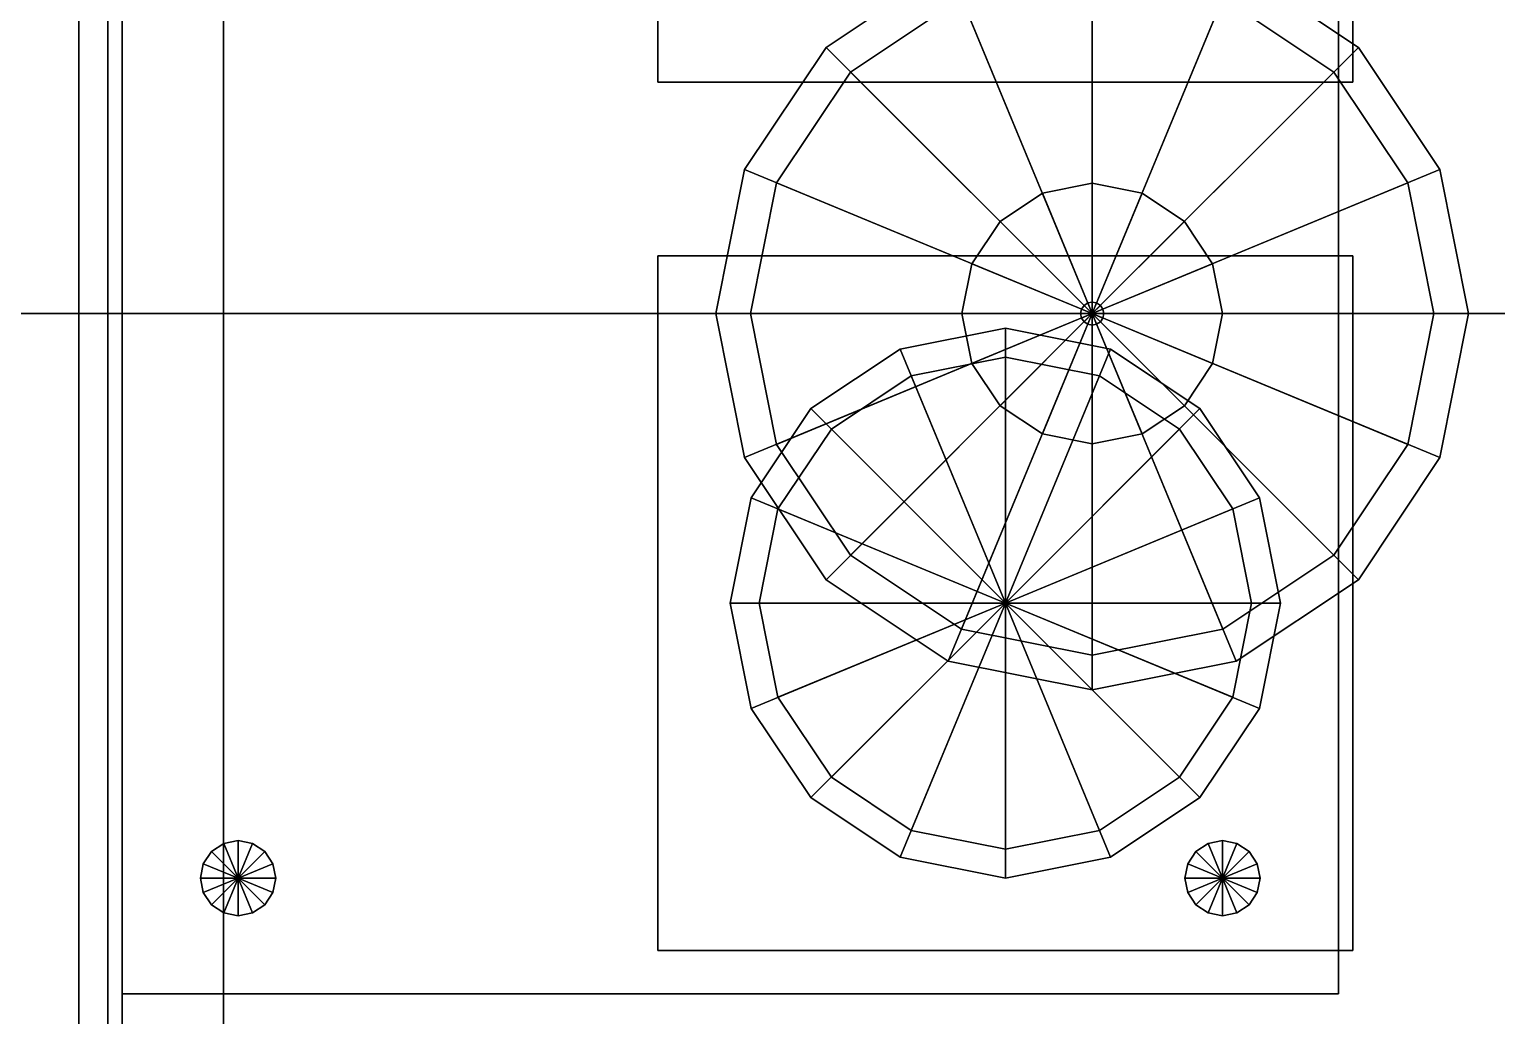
# Model space of a CAD drawing. Header units: millimetres. Extents: x -8000 to 18500, y -500 to 32500.
# Drawn here: x 1933 to 2440, y 4958 to 5298 of the extents above; entities that cross this region are included whole.
import ezdxf

# ---------------------------------------------------------------- set-up
doc = ezdxf.new("R2010")
doc.units = ezdxf.units.MM
for name, color, linetype in [('3D-BARISTA-BAR', 7, 'Continuous'), ('3D-COLUMNS', 7, 'Continuous'), ('3D-FINISH', 7, 'Continuous'), ('3D-FURNITURE', 7, 'Continuous'), ('3D-LIGHTS', 7, 'Continuous'), ('3D-ROOF', 7, 'Continuous'), ('3D-SLABS', 7, 'Continuous')]:
    doc.layers.add(name, color=color, linetype=linetype)

msp = doc.modelspace()

# ---------------------------------------------------------------- linework, layer by layer
at = {"layer": '3D-BARISTA-BAR', "color": 7}
for points in [[(1960, 3460, 1460), (1960, 7040, 1460), (2640, 7040, 1460), (2640, 3460, 1460)], [(1960, 3460, 1460), (1960, 3460, 1510), (1960, 7040, 1510), (1960, 7040, 1460)], [(1960, 3460, 1510), (2640, 3460, 1510), (2640, 7040, 1510), (1960, 7040, 1510)], [(2000, 3500, 600), (2000, 7000, 600), (2600, 7000, 600), (2600, 3500, 600)], [(2000, 3500, 600), (2000, 3500, 1460), (2000, 7000, 1460), (2000, 7000, 600)], [(2000, 3500, 1460), (2600, 3500, 1460), (2600, 7000, 1460), (2000, 7000, 1460)], [(2150, 5280, 1510), (2150, 5520, 1510), (2390, 5520, 1510), (2390, 5280, 1510)], [(2150, 5280, 1510), (2150, 5280, 1870), (2150, 5520, 1870), (2150, 5520, 1510)], [(2150, 5280, 1870), (2390, 5280, 1870), (2390, 5520, 1870), (2150, 5520, 1870)], [(2390, 5280, 1510), (2390, 5520, 1510), (2390, 5520, 1870), (2390, 5280, 1870)], [(2150, 5280, 1510), (2390, 5280, 1510), (2390, 5280, 1870), (2150, 5280, 1870)], [(2150, 4980, 1510), (2150, 5220, 1510), (2390, 5220, 1510), (2390, 4980, 1510)], [(2150, 5220, 1510), (2150, 5220, 1870), (2390, 5220, 1870), (2390, 5220, 1510)], [(2150, 4980, 1510), (2150, 4980, 1870), (2150, 5220, 1870), (2150, 5220, 1510)], [(2150, 4980, 1870), (2390, 4980, 1870), (2390, 5220, 1870), (2150, 5220, 1870)], [(2390, 4980, 1510), (2390, 5220, 1510), (2390, 5220, 1870), (2390, 4980, 1870)], [(2270, 5195, 1870), (2233.65, 5187.77, 1870), (2233.65, 5187.77, 2050), (2270, 5195, 2050)], [(2270, 5100, 2050), (2270, 5195, 2050), (2233.65, 5187.77, 2050), (2270, 5100, 2050)], [(2270, 5100, 1870), (2233.65, 5187.77, 1870), (2270, 5195, 1870), (2270, 5100, 1870)], [(2306.35, 5187.77, 1870), (2270, 5195, 1870), (2270, 5195, 2050), (2306.35, 5187.77, 2050)], [(2270, 5100, 2050), (2306.35, 5187.77, 2050), (2270, 5195, 2050), (2270, 5100, 2050)], [(2270, 5100, 1870), (2270, 5195, 1870), (2306.35, 5187.77, 1870), (2270, 5100, 1870)], [(2233.65, 5187.77, 1870), (2202.82, 5167.18, 1870), (2202.82, 5167.18, 2050), (2233.65, 5187.77, 2050)], [(2270, 5100, 2050), (2233.65, 5187.77, 2050), (2202.82, 5167.18, 2050), (2270, 5100, 2050)], [(2270, 5100, 1870), (2202.82, 5167.18, 1870), (2233.65, 5187.77, 1870), (2270, 5100, 1870)], [(2270, 5185, 1880), (2237.47, 5178.53, 1880), (2237.47, 5178.53, 2000), (2270, 5185, 2000)], [(2270, 5100, 2000), (2270, 5185, 2000), (2237.47, 5178.53, 2000), (2270, 5100, 2000)], [(2270, 5100, 1880), (2237.47, 5178.53, 1880), (2270, 5185, 1880), (2270, 5100, 1880)], [(2270, 5100, 2050), (2337.18, 5167.18, 2050), (2306.35, 5187.77, 2050), (2270, 5100, 2050)], [(2270, 5100, 1870), (2306.35, 5187.77, 1870), (2337.18, 5167.18, 1870), (2270, 5100, 1870)], [(2302.53, 5178.53, 1880), (2270, 5185, 1880), (2270, 5185, 2000), (2302.53, 5178.53, 2000)], [(2270, 5100, 2000), (2302.53, 5178.53, 2000), (2270, 5185, 2000), (2270, 5100, 2000)], [(2270, 5100, 1880), (2270, 5185, 1880), (2302.53, 5178.53, 1880), (2270, 5100, 1880)], [(2337.18, 5167.18, 1870), (2306.35, 5187.77, 1870), (2306.35, 5187.77, 2050), (2337.18, 5167.18, 2050)], [(2237.47, 5178.53, 1880), (2209.9, 5160.1, 1880), (2209.9, 5160.1, 2000), (2237.47, 5178.53, 2000)], [(2270, 5100, 2000), (2237.47, 5178.53, 2000), (2209.9, 5160.1, 2000), (2270, 5100, 2000)], [(2270, 5100, 1880), (2209.9, 5160.1, 1880), (2237.47, 5178.53, 1880), (2270, 5100, 1880)], [(2270, 5100, 2000), (2330.1, 5160.1, 2000), (2302.53, 5178.53, 2000), (2270, 5100, 2000)], [(2270, 5100, 1880), (2302.53, 5178.53, 1880), (2330.1, 5160.1, 1880), (2270, 5100, 1880)], [(2330.1, 5160.1, 1880), (2302.53, 5178.53, 1880), (2302.53, 5178.53, 2000), (2330.1, 5160.1, 2000)], [(2202.82, 5167.18, 1870), (2182.23, 5136.35, 1870), (2182.23, 5136.35, 2050), (2202.82, 5167.18, 2050)], [(2270, 5100, 2050), (2202.82, 5167.18, 2050), (2182.23, 5136.35, 2050), (2270, 5100, 2050)], [(2270, 5100, 1870), (2182.23, 5136.35, 1870), (2202.82, 5167.18, 1870), (2270, 5100, 1870)], [(2270, 5100, 2050), (2357.77, 5136.35, 2050), (2337.18, 5167.18, 2050), (2270, 5100, 2050)], [(2270, 5100, 1870), (2337.18, 5167.18, 1870), (2357.77, 5136.35, 1870), (2270, 5100, 1870)], [(2357.77, 5136.35, 1870), (2337.18, 5167.18, 1870), (2337.18, 5167.18, 2050), (2357.77, 5136.35, 2050)], [(2209.9, 5160.1, 1880), (2191.47, 5132.53, 1880), (2191.47, 5132.53, 2000), (2209.9, 5160.1, 2000)], [(2270, 5100, 2000), (2209.9, 5160.1, 2000), (2191.47, 5132.53, 2000), (2270, 5100, 2000)], [(2270, 5100, 1880), (2191.47, 5132.53, 1880), (2209.9, 5160.1, 1880), (2270, 5100, 1880)], [(2270, 5100, 2000), (2348.53, 5132.53, 2000), (2330.1, 5160.1, 2000), (2270, 5100, 2000)], [(2270, 5100, 1880), (2330.1, 5160.1, 1880), (2348.53, 5132.53, 1880), (2270, 5100, 1880)], [(2348.53, 5132.53, 1880), (2330.1, 5160.1, 1880), (2330.1, 5160.1, 2000), (2348.53, 5132.53, 2000)], [(2182.23, 5136.35, 1870), (2175, 5100, 1870), (2175, 5100, 2050), (2182.23, 5136.35, 2050)], [(2270, 5100, 2050), (2182.23, 5136.35, 2050), (2175, 5100, 2050), (2270, 5100, 2050)], [(2270, 5100, 1870), (2175, 5100, 1870), (2182.23, 5136.35, 1870), (2270, 5100, 1870)], [(2270, 5100, 2050), (2365, 5100, 2050), (2357.77, 5136.35, 2050), (2270, 5100, 2050)], [(2270, 5100, 1870), (2357.77, 5136.35, 1870), (2365, 5100, 1870), (2270, 5100, 1870)], [(2365, 5100, 1870), (2357.77, 5136.35, 1870), (2357.77, 5136.35, 2050), (2365, 5100, 2050)], [(2191.47, 5132.53, 1880), (2185, 5100, 1880), (2185, 5100, 2000), (2191.47, 5132.53, 2000)], [(2270, 5100, 2000), (2191.47, 5132.53, 2000), (2185, 5100, 2000), (2270, 5100, 2000)], [(2270, 5100, 1880), (2185, 5100, 1880), (2191.47, 5132.53, 1880), (2270, 5100, 1880)], [(2270, 5100, 2000), (2355, 5100, 2000), (2348.53, 5132.53, 2000), (2270, 5100, 2000)], [(2270, 5100, 1880), (2348.53, 5132.53, 1880), (2355, 5100, 1880), (2270, 5100, 1880)], [(2355, 5100, 1880), (2348.53, 5132.53, 1880), (2348.53, 5132.53, 2000), (2355, 5100, 2000)], [(2175, 5100, 1870), (2182.23, 5063.65, 1870), (2182.23, 5063.65, 2050), (2175, 5100, 2050)], [(2270, 5100, 2050), (2175, 5100, 2050), (2182.23, 5063.65, 2050), (2270, 5100, 2050)], [(2270, 5100, 1870), (2182.23, 5063.65, 1870), (2175, 5100, 1870), (2270, 5100, 1870)], [(2270, 5100, 2050), (2182.23, 5063.65, 2050), (2202.82, 5032.82, 2050), (2270, 5100, 2050)], [(2270, 5100, 1870), (2202.82, 5032.82, 1870), (2182.23, 5063.65, 1870), (2270, 5100, 1870)], [(2185, 5100, 1880), (2191.47, 5067.47, 1880), (2191.47, 5067.47, 2000), (2185, 5100, 2000)], [(2270, 5100, 2000), (2185, 5100, 2000), (2191.47, 5067.47, 2000), (2270, 5100, 2000)], [(2270, 5100, 1880), (2191.47, 5067.47, 1880), (2185, 5100, 1880), (2270, 5100, 1880)], [(2270, 5100, 2000), (2191.47, 5067.47, 2000), (2209.9, 5039.9, 2000), (2270, 5100, 2000)], [(2270, 5100, 1880), (2209.9, 5039.9, 1880), (2191.47, 5067.47, 1880), (2270, 5100, 1880)], [(2270, 5100, 2050), (2202.82, 5032.82, 2050), (2233.65, 5012.23, 2050), (2270, 5100, 2050)], [(2270, 5100, 1870), (2233.65, 5012.23, 1870), (2202.82, 5032.82, 1870), (2270, 5100, 1870)], [(2270, 5100, 2000), (2209.9, 5039.9, 2000), (2237.47, 5021.47, 2000), (2270, 5100, 2000)], [(2270, 5100, 1880), (2237.47, 5021.47, 1880), (2209.9, 5039.9, 1880), (2270, 5100, 1880)], [(2270, 5100, 2050), (2233.65, 5012.23, 2050), (2270, 5005, 2050), (2270, 5100, 2050)], [(2270, 5100, 1870), (2270, 5005, 1870), (2233.65, 5012.23, 1870), (2270, 5100, 1870)], [(2270, 5100, 2000), (2237.47, 5021.47, 2000), (2270, 5015, 2000), (2270, 5100, 2000)], [(2270, 5100, 1880), (2270, 5015, 1880), (2237.47, 5021.47, 1880), (2270, 5100, 1880)], [(2270, 5100, 2050), (2270, 5005, 2050), (2306.35, 5012.23, 2050), (2270, 5100, 2050)], [(2270, 5100, 1870), (2306.35, 5012.23, 1870), (2270, 5005, 1870), (2270, 5100, 1870)], [(2270, 5100, 2050), (2306.35, 5012.23, 2050), (2337.18, 5032.82, 2050), (2270, 5100, 2050)], [(2270, 5100, 1870), (2337.18, 5032.82, 1870), (2306.35, 5012.23, 1870), (2270, 5100, 1870)], [(2270, 5100, 2050), (2337.18, 5032.82, 2050), (2357.77, 5063.65, 2050), (2270, 5100, 2050)], [(2270, 5100, 1870), (2357.77, 5063.65, 1870), (2337.18, 5032.82, 1870), (2270, 5100, 1870)], [(2270, 5100, 2050), (2357.77, 5063.65, 2050), (2365, 5100, 2050), (2270, 5100, 2050)], [(2270, 5100, 1870), (2365, 5100, 1870), (2357.77, 5063.65, 1870), (2270, 5100, 1870)], [(2270, 5100, 2000), (2270, 5015, 2000), (2302.53, 5021.47, 2000), (2270, 5100, 2000)], [(2270, 5100, 1880), (2302.53, 5021.47, 1880), (2270, 5015, 1880), (2270, 5100, 1880)], [(2270, 5100, 2000), (2302.53, 5021.47, 2000), (2330.1, 5039.9, 2000), (2270, 5100, 2000)], [(2270, 5100, 1880), (2330.1, 5039.9, 1880), (2302.53, 5021.47, 1880), (2270, 5100, 1880)], [(2270, 5100, 2000), (2330.1, 5039.9, 2000), (2348.53, 5067.47, 2000), (2270, 5100, 2000)], [(2270, 5100, 1880), (2348.53, 5067.47, 1880), (2330.1, 5039.9, 1880), (2270, 5100, 1880)], [(2270, 5100, 2000), (2348.53, 5067.47, 2000), (2355, 5100, 2000), (2270, 5100, 2000)], [(2270, 5100, 1880), (2355, 5100, 1880), (2348.53, 5067.47, 1880), (2270, 5100, 1880)], [(2348.53, 5067.47, 1880), (2355, 5100, 1880), (2355, 5100, 2000), (2348.53, 5067.47, 2000)], [(2357.77, 5063.65, 1870), (2365, 5100, 1870), (2365, 5100, 2050), (2357.77, 5063.65, 2050)], [(2182.23, 5063.65, 1870), (2202.82, 5032.82, 1870), (2202.82, 5032.82, 2050), (2182.23, 5063.65, 2050)], [(2191.47, 5067.47, 1880), (2209.9, 5039.9, 1880), (2209.9, 5039.9, 2000), (2191.47, 5067.47, 2000)], [(2330.1, 5039.9, 1880), (2348.53, 5067.47, 1880), (2348.53, 5067.47, 2000), (2330.1, 5039.9, 2000)], [(2337.18, 5032.82, 1870), (2357.77, 5063.65, 1870), (2357.77, 5063.65, 2050), (2337.18, 5032.82, 2050)], [(2209.9, 5039.9, 1880), (2237.47, 5021.47, 1880), (2237.47, 5021.47, 2000), (2209.9, 5039.9, 2000)], [(2302.53, 5021.47, 1880), (2330.1, 5039.9, 1880), (2330.1, 5039.9, 2000), (2302.53, 5021.47, 2000)], [(2202.82, 5032.82, 1870), (2233.65, 5012.23, 1870), (2233.65, 5012.23, 2050), (2202.82, 5032.82, 2050)], [(2306.35, 5012.23, 1870), (2337.18, 5032.82, 1870), (2337.18, 5032.82, 2050), (2306.35, 5012.23, 2050)], [(2237.47, 5021.47, 1880), (2270, 5015, 1880), (2270, 5015, 2000), (2237.47, 5021.47, 2000)], [(2270, 5015, 1880), (2302.53, 5021.47, 1880), (2302.53, 5021.47, 2000), (2270, 5015, 2000)], [(2233.65, 5012.23, 1870), (2270, 5005, 1870), (2270, 5005, 2050), (2233.65, 5012.23, 2050)], [(2270, 5005, 1870), (2306.35, 5012.23, 1870), (2306.35, 5012.23, 2050), (2270, 5005, 2050)], [(2150, 4980, 1510), (2390, 4980, 1510), (2390, 4980, 1870), (2150, 4980, 1870)]]:
    msp.add_3dface(points, dxfattribs=at)
at = {"layer": '3D-COLUMNS', "color": 7}
for points in [[(0, 4800, 3600), (0, 5200, 3600), (10000, 5200, 3600), (10000, 4800, 3600)], [(0, 5200, 3600), (0, 5200, 3800), (10000, 5200, 3800), (10000, 5200, 3600)], [(0, 4800, 3800), (10000, 4800, 3800), (10000, 5200, 3800), (0, 5200, 3800)]]:
    msp.add_3dface(points, dxfattribs=at)
at = {"layer": '3D-FINISH', "color": 7}
for points in [[(200, 200, 590), (200, 9800, 590), (9800, 9800, 590), (9800, 200, 590)], [(200, 200, 600), (9800, 200, 600), (9800, 9800, 600), (200, 9800, 600)], [(200, 200, 3990), (200, 9800, 3990), (9800, 9800, 3990), (9800, 200, 3990)], [(200, 200, 4000), (9800, 200, 4000), (9800, 9800, 4000), (200, 9800, 4000)]]:
    msp.add_3dface(points, dxfattribs=at)
at = {"layer": '3D-FURNITURE', "color": 7}
for points in [[(1965, 4965, 4410), (1965, 5385, 4410), (2385, 5385, 4410), (2385, 4965, 4410)], [(1965, 4965, 4410), (1965, 4965, 4450), (1965, 5385, 4450), (1965, 5385, 4410)], [(1965, 4965, 4450), (2385, 4965, 4450), (2385, 5385, 4450), (1965, 5385, 4450)], [(2385, 4965, 4410), (2385, 5385, 4410), (2385, 5385, 4450), (2385, 4965, 4450)], [(2005, 5018, 4000), (2000.03, 5017.01, 4000), (2000.03, 5017.01, 4430), (2005, 5018, 4430)], [(2005, 5005, 4430), (2005, 5018, 4430), (2000.03, 5017.01, 4430), (2005, 5005, 4430)], [(2005, 5005, 4000), (2000.03, 5017.01, 4000), (2005, 5018, 4000), (2005, 5005, 4000)], [(2009.97, 5017.01, 4000), (2005, 5018, 4000), (2005, 5018, 4430), (2009.97, 5017.01, 4430)], [(2005, 5005, 4430), (2009.97, 5017.01, 4430), (2005, 5018, 4430), (2005, 5005, 4430)], [(2005, 5005, 4000), (2005, 5018, 4000), (2009.97, 5017.01, 4000), (2005, 5005, 4000)], [(2345, 5018, 4000), (2340.03, 5017.01, 4000), (2340.03, 5017.01, 4430), (2345, 5018, 4430)], [(2345, 5005, 4430), (2345, 5018, 4430), (2340.03, 5017.01, 4430), (2345, 5005, 4430)], [(2345, 5005, 4000), (2340.03, 5017.01, 4000), (2345, 5018, 4000), (2345, 5005, 4000)], [(2349.97, 5017.01, 4000), (2345, 5018, 4000), (2345, 5018, 4430), (2349.97, 5017.01, 4430)], [(2345, 5005, 4430), (2349.97, 5017.01, 4430), (2345, 5018, 4430), (2345, 5005, 4430)], [(2345, 5005, 4000), (2345, 5018, 4000), (2349.97, 5017.01, 4000), (2345, 5005, 4000)], [(1995.81, 5014.19, 4000), (1992.99, 5009.97, 4000), (1992.99, 5009.97, 4430), (1995.81, 5014.19, 4430)], [(2005, 5005, 4430), (1995.81, 5014.19, 4430), (1992.99, 5009.97, 4430), (2005, 5005, 4430)], [(2005, 5005, 4000), (1992.99, 5009.97, 4000), (1995.81, 5014.19, 4000), (2005, 5005, 4000)], [(2000.03, 5017.01, 4000), (1995.81, 5014.19, 4000), (1995.81, 5014.19, 4430), (2000.03, 5017.01, 4430)], [(2005, 5005, 4430), (2000.03, 5017.01, 4430), (1995.81, 5014.19, 4430), (2005, 5005, 4430)], [(2005, 5005, 4000), (1995.81, 5014.19, 4000), (2000.03, 5017.01, 4000), (2005, 5005, 4000)], [(2005, 5005, 4430), (2014.19, 5014.19, 4430), (2009.97, 5017.01, 4430), (2005, 5005, 4430)], [(2005, 5005, 4000), (2009.97, 5017.01, 4000), (2014.19, 5014.19, 4000), (2005, 5005, 4000)], [(2005, 5005, 4430), (2017.01, 5009.97, 4430), (2014.19, 5014.19, 4430), (2005, 5005, 4430)], [(2005, 5005, 4000), (2014.19, 5014.19, 4000), (2017.01, 5009.97, 4000), (2005, 5005, 4000)], [(2014.19, 5014.19, 4000), (2009.97, 5017.01, 4000), (2009.97, 5017.01, 4430), (2014.19, 5014.19, 4430)], [(2017.01, 5009.97, 4000), (2014.19, 5014.19, 4000), (2014.19, 5014.19, 4430), (2017.01, 5009.97, 4430)], [(2335.81, 5014.19, 4000), (2332.99, 5009.97, 4000), (2332.99, 5009.97, 4430), (2335.81, 5014.19, 4430)], [(2345, 5005, 4430), (2335.81, 5014.19, 4430), (2332.99, 5009.97, 4430), (2345, 5005, 4430)], [(2345, 5005, 4000), (2332.99, 5009.97, 4000), (2335.81, 5014.19, 4000), (2345, 5005, 4000)], [(2340.03, 5017.01, 4000), (2335.81, 5014.19, 4000), (2335.81, 5014.19, 4430), (2340.03, 5017.01, 4430)], [(2345, 5005, 4430), (2340.03, 5017.01, 4430), (2335.81, 5014.19, 4430), (2345, 5005, 4430)], [(2345, 5005, 4000), (2335.81, 5014.19, 4000), (2340.03, 5017.01, 4000), (2345, 5005, 4000)], [(2345, 5005, 4430), (2354.19, 5014.19, 4430), (2349.97, 5017.01, 4430), (2345, 5005, 4430)], [(2345, 5005, 4000), (2349.97, 5017.01, 4000), (2354.19, 5014.19, 4000), (2345, 5005, 4000)], [(2345, 5005, 4430), (2357.01, 5009.97, 4430), (2354.19, 5014.19, 4430), (2345, 5005, 4430)], [(2345, 5005, 4000), (2354.19, 5014.19, 4000), (2357.01, 5009.97, 4000), (2345, 5005, 4000)], [(2354.19, 5014.19, 4000), (2349.97, 5017.01, 4000), (2349.97, 5017.01, 4430), (2354.19, 5014.19, 4430)], [(2357.01, 5009.97, 4000), (2354.19, 5014.19, 4000), (2354.19, 5014.19, 4430), (2357.01, 5009.97, 4430)], [(1992.99, 5009.97, 4000), (1992, 5005, 4000), (1992, 5005, 4430), (1992.99, 5009.97, 4430)], [(2005, 5005, 4430), (1992.99, 5009.97, 4430), (1992, 5005, 4430), (2005, 5005, 4430)], [(2005, 5005, 4000), (1992, 5005, 4000), (1992.99, 5009.97, 4000), (2005, 5005, 4000)], [(2005, 5005, 4430), (2018, 5005, 4430), (2017.01, 5009.97, 4430), (2005, 5005, 4430)], [(2005, 5005, 4000), (2017.01, 5009.97, 4000), (2018, 5005, 4000), (2005, 5005, 4000)], [(2018, 5005, 4000), (2017.01, 5009.97, 4000), (2017.01, 5009.97, 4430), (2018, 5005, 4430)], [(2332.99, 5009.97, 4000), (2332, 5005, 4000), (2332, 5005, 4430), (2332.99, 5009.97, 4430)], [(2345, 5005, 4430), (2332.99, 5009.97, 4430), (2332, 5005, 4430), (2345, 5005, 4430)], [(2345, 5005, 4000), (2332, 5005, 4000), (2332.99, 5009.97, 4000), (2345, 5005, 4000)], [(2345, 5005, 4430), (2358, 5005, 4430), (2357.01, 5009.97, 4430), (2345, 5005, 4430)], [(2345, 5005, 4000), (2357.01, 5009.97, 4000), (2358, 5005, 4000), (2345, 5005, 4000)], [(2358, 5005, 4000), (2357.01, 5009.97, 4000), (2357.01, 5009.97, 4430), (2358, 5005, 4430)], [(1992, 5005, 4000), (1992.99, 5000.03, 4000), (1992.99, 5000.03, 4430), (1992, 5005, 4430)], [(2005, 5005, 4430), (1992, 5005, 4430), (1992.99, 5000.03, 4430), (2005, 5005, 4430)], [(2005, 5005, 4000), (1992.99, 5000.03, 4000), (1992, 5005, 4000), (2005, 5005, 4000)], [(2005, 5005, 4430), (1992.99, 5000.03, 4430), (1995.81, 4995.81, 4430), (2005, 5005, 4430)], [(2005, 5005, 4000), (1995.81, 4995.81, 4000), (1992.99, 5000.03, 4000), (2005, 5005, 4000)], [(2005, 5005, 4430), (1995.81, 4995.81, 4430), (2000.03, 4992.99, 4430), (2005, 5005, 4430)], [(2005, 5005, 4000), (2000.03, 4992.99, 4000), (1995.81, 4995.81, 4000), (2005, 5005, 4000)], [(2005, 5005, 4430), (2000.03, 4992.99, 4430), (2005, 4992, 4430), (2005, 5005, 4430)], [(2005, 5005, 4000), (2005, 4992, 4000), (2000.03, 4992.99, 4000), (2005, 5005, 4000)], [(2005, 5005, 4430), (2005, 4992, 4430), (2009.97, 4992.99, 4430), (2005, 5005, 4430)], [(2005, 5005, 4000), (2009.97, 4992.99, 4000), (2005, 4992, 4000), (2005, 5005, 4000)], [(2005, 5005, 4430), (2009.97, 4992.99, 4430), (2014.19, 4995.81, 4430), (2005, 5005, 4430)], [(2005, 5005, 4000), (2014.19, 4995.81, 4000), (2009.97, 4992.99, 4000), (2005, 5005, 4000)], [(2005, 5005, 4430), (2014.19, 4995.81, 4430), (2017.01, 5000.03, 4430), (2005, 5005, 4430)], [(2005, 5005, 4000), (2017.01, 5000.03, 4000), (2014.19, 4995.81, 4000), (2005, 5005, 4000)], [(2005, 5005, 4430), (2017.01, 5000.03, 4430), (2018, 5005, 4430), (2005, 5005, 4430)], [(2005, 5005, 4000), (2018, 5005, 4000), (2017.01, 5000.03, 4000), (2005, 5005, 4000)], [(2017.01, 5000.03, 4000), (2018, 5005, 4000), (2018, 5005, 4430), (2017.01, 5000.03, 4430)], [(2332, 5005, 4000), (2332.99, 5000.03, 4000), (2332.99, 5000.03, 4430), (2332, 5005, 4430)], [(2345, 5005, 4430), (2332, 5005, 4430), (2332.99, 5000.03, 4430), (2345, 5005, 4430)], [(2345, 5005, 4000), (2332.99, 5000.03, 4000), (2332, 5005, 4000), (2345, 5005, 4000)], [(2345, 5005, 4430), (2332.99, 5000.03, 4430), (2335.81, 4995.81, 4430), (2345, 5005, 4430)], [(2345, 5005, 4000), (2335.81, 4995.81, 4000), (2332.99, 5000.03, 4000), (2345, 5005, 4000)], [(2345, 5005, 4430), (2335.81, 4995.81, 4430), (2340.03, 4992.99, 4430), (2345, 5005, 4430)], [(2345, 5005, 4000), (2340.03, 4992.99, 4000), (2335.81, 4995.81, 4000), (2345, 5005, 4000)], [(2345, 5005, 4430), (2340.03, 4992.99, 4430), (2345, 4992, 4430), (2345, 5005, 4430)], [(2345, 5005, 4000), (2345, 4992, 4000), (2340.03, 4992.99, 4000), (2345, 5005, 4000)], [(2345, 5005, 4430), (2345, 4992, 4430), (2349.97, 4992.99, 4430), (2345, 5005, 4430)], [(2345, 5005, 4000), (2349.97, 4992.99, 4000), (2345, 4992, 4000), (2345, 5005, 4000)], [(2345, 5005, 4430), (2349.97, 4992.99, 4430), (2354.19, 4995.81, 4430), (2345, 5005, 4430)], [(2345, 5005, 4000), (2354.19, 4995.81, 4000), (2349.97, 4992.99, 4000), (2345, 5005, 4000)], [(2345, 5005, 4430), (2354.19, 4995.81, 4430), (2357.01, 5000.03, 4430), (2345, 5005, 4430)], [(2345, 5005, 4000), (2357.01, 5000.03, 4000), (2354.19, 4995.81, 4000), (2345, 5005, 4000)], [(2345, 5005, 4430), (2357.01, 5000.03, 4430), (2358, 5005, 4430), (2345, 5005, 4430)], [(2345, 5005, 4000), (2358, 5005, 4000), (2357.01, 5000.03, 4000), (2345, 5005, 4000)], [(2357.01, 5000.03, 4000), (2358, 5005, 4000), (2358, 5005, 4430), (2357.01, 5000.03, 4430)], [(1992.99, 5000.03, 4000), (1995.81, 4995.81, 4000), (1995.81, 4995.81, 4430), (1992.99, 5000.03, 4430)], [(2014.19, 4995.81, 4000), (2017.01, 5000.03, 4000), (2017.01, 5000.03, 4430), (2014.19, 4995.81, 4430)], [(2332.99, 5000.03, 4000), (2335.81, 4995.81, 4000), (2335.81, 4995.81, 4430), (2332.99, 5000.03, 4430)], [(2354.19, 4995.81, 4000), (2357.01, 5000.03, 4000), (2357.01, 5000.03, 4430), (2354.19, 4995.81, 4430)], [(1995.81, 4995.81, 4000), (2000.03, 4992.99, 4000), (2000.03, 4992.99, 4430), (1995.81, 4995.81, 4430)], [(2000.03, 4992.99, 4000), (2005, 4992, 4000), (2005, 4992, 4430), (2000.03, 4992.99, 4430)], [(2005, 4992, 4000), (2009.97, 4992.99, 4000), (2009.97, 4992.99, 4430), (2005, 4992, 4430)], [(2009.97, 4992.99, 4000), (2014.19, 4995.81, 4000), (2014.19, 4995.81, 4430), (2009.97, 4992.99, 4430)], [(2335.81, 4995.81, 4000), (2340.03, 4992.99, 4000), (2340.03, 4992.99, 4430), (2335.81, 4995.81, 4430)], [(2340.03, 4992.99, 4000), (2345, 4992, 4000), (2345, 4992, 4430), (2340.03, 4992.99, 4430)], [(2345, 4992, 4000), (2349.97, 4992.99, 4000), (2349.97, 4992.99, 4430), (2345, 4992, 4430)], [(2349.97, 4992.99, 4000), (2354.19, 4995.81, 4000), (2354.19, 4995.81, 4430), (2349.97, 4992.99, 4430)], [(1965, 4965, 4410), (2385, 4965, 4410), (2385, 4965, 4450), (1965, 4965, 4450)]]:
    msp.add_3dface(points, dxfattribs=at)
at = {"layer": '3D-LIGHTS', "color": 7}
for points in [[(1950, 3460, 1450), (1950, 7040, 1450), (1965, 7040, 1450), (1965, 3460, 1450)], [(1950, 3460, 1450), (1950, 3460, 1462), (1950, 7040, 1462), (1950, 7040, 1450)], [(1950, 3460, 1462), (1965, 3460, 1462), (1965, 7040, 1462), (1950, 7040, 1462)], [(1965, 3460, 1450), (1965, 7040, 1450), (1965, 7040, 1462), (1965, 3460, 1462)], [(2300, 5200, 2800), (2300, 5330, 2800), (2250.25, 5320.1, 2800), (2300, 5200, 2800)], [(2300, 5200, 2640), (2250.25, 5320.1, 2640), (2300, 5330, 2640), (2300, 5200, 2640)], [(2300, 5200, 2800), (2349.75, 5320.1, 2800), (2300, 5330, 2800), (2300, 5200, 2800)], [(2300, 5200, 2640), (2300, 5330, 2640), (2349.75, 5320.1, 2640), (2300, 5200, 2640)], [(2250.25, 5320.1, 2640), (2208.08, 5291.92, 2640), (2208.08, 5291.92, 2800), (2250.25, 5320.1, 2800)], [(2300, 5200, 2800), (2250.25, 5320.1, 2800), (2208.08, 5291.92, 2800), (2300, 5200, 2800)], [(2300, 5200, 2640), (2208.08, 5291.92, 2640), (2250.25, 5320.1, 2640), (2300, 5200, 2640)], [(2300, 5200, 2666), (2300, 5318, 2666), (2254.84, 5309.02, 2666), (2300, 5200, 2666)], [(2300, 5200, 2648), (2254.84, 5309.02, 2648), (2300, 5318, 2648), (2300, 5200, 2648)], [(2300, 5200, 2800), (2391.92, 5291.92, 2800), (2349.75, 5320.1, 2800), (2300, 5200, 2800)], [(2300, 5200, 2640), (2349.75, 5320.1, 2640), (2391.92, 5291.92, 2640), (2300, 5200, 2640)], [(2300, 5200, 2666), (2345.16, 5309.02, 2666), (2300, 5318, 2666), (2300, 5200, 2666)], [(2300, 5200, 2648), (2300, 5318, 2648), (2345.16, 5309.02, 2648), (2300, 5200, 2648)], [(2391.92, 5291.92, 2640), (2349.75, 5320.1, 2640), (2349.75, 5320.1, 2800), (2391.92, 5291.92, 2800)], [(2254.84, 5309.02, 2648), (2216.56, 5283.44, 2648), (2216.56, 5283.44, 2666), (2254.84, 5309.02, 2666)], [(2300, 5200, 2666), (2254.84, 5309.02, 2666), (2216.56, 5283.44, 2666), (2300, 5200, 2666)], [(2300, 5200, 2648), (2216.56, 5283.44, 2648), (2254.84, 5309.02, 2648), (2300, 5200, 2648)], [(2300, 5200, 2666), (2383.44, 5283.44, 2666), (2345.16, 5309.02, 2666), (2300, 5200, 2666)], [(2300, 5200, 2648), (2345.16, 5309.02, 2648), (2383.44, 5283.44, 2648), (2300, 5200, 2648)], [(2383.44, 5283.44, 2648), (2345.16, 5309.02, 2648), (2345.16, 5309.02, 2666), (2383.44, 5283.44, 2666)], [(2208.08, 5291.92, 2640), (2179.9, 5249.75, 2640), (2179.9, 5249.75, 2800), (2208.08, 5291.92, 2800)], [(2300, 5200, 2800), (2208.08, 5291.92, 2800), (2179.9, 5249.75, 2800), (2300, 5200, 2800)], [(2300, 5200, 2640), (2179.9, 5249.75, 2640), (2208.08, 5291.92, 2640), (2300, 5200, 2640)], [(2300, 5200, 2800), (2420.1, 5249.75, 2800), (2391.92, 5291.92, 2800), (2300, 5200, 2800)], [(2300, 5200, 2640), (2391.92, 5291.92, 2640), (2420.1, 5249.75, 2640), (2300, 5200, 2640)], [(2420.1, 5249.75, 2640), (2391.92, 5291.92, 2640), (2391.92, 5291.92, 2800), (2420.1, 5249.75, 2800)], [(2216.56, 5283.44, 2648), (2190.98, 5245.16, 2648), (2190.98, 5245.16, 2666), (2216.56, 5283.44, 2666)], [(2300, 5200, 2666), (2216.56, 5283.44, 2666), (2190.98, 5245.16, 2666), (2300, 5200, 2666)], [(2300, 5200, 2648), (2190.98, 5245.16, 2648), (2216.56, 5283.44, 2648), (2300, 5200, 2648)], [(2300, 5200, 2666), (2409.02, 5245.16, 2666), (2383.44, 5283.44, 2666), (2300, 5200, 2666)], [(2300, 5200, 2648), (2383.44, 5283.44, 2648), (2409.02, 5245.16, 2648), (2300, 5200, 2648)], [(2409.02, 5245.16, 2648), (2383.44, 5283.44, 2648), (2383.44, 5283.44, 2666), (2409.02, 5245.16, 2666)], [(2179.9, 5249.75, 2640), (2170, 5200, 2640), (2170, 5200, 2800), (2179.9, 5249.75, 2800)], [(2300, 5200, 2800), (2179.9, 5249.75, 2800), (2170, 5200, 2800), (2300, 5200, 2800)], [(2300, 5200, 2640), (2170, 5200, 2640), (2179.9, 5249.75, 2640), (2300, 5200, 2640)], [(2190.98, 5245.16, 2648), (2182, 5200, 2648), (2182, 5200, 2666), (2190.98, 5245.16, 2666)], [(2300, 5200, 2666), (2190.98, 5245.16, 2666), (2182, 5200, 2666), (2300, 5200, 2666)], [(2300, 5200, 2648), (2182, 5200, 2648), (2190.98, 5245.16, 2648), (2300, 5200, 2648)], [(2300, 5200, 2800), (2430, 5200, 2800), (2420.1, 5249.75, 2800), (2300, 5200, 2800)], [(2300, 5200, 2640), (2420.1, 5249.75, 2640), (2430, 5200, 2640), (2300, 5200, 2640)], [(2300, 5200, 2666), (2418, 5200, 2666), (2409.02, 5245.16, 2666), (2300, 5200, 2666)], [(2300, 5200, 2648), (2409.02, 5245.16, 2648), (2418, 5200, 2648), (2300, 5200, 2648)], [(2418, 5200, 2648), (2409.02, 5245.16, 2648), (2409.02, 5245.16, 2666), (2418, 5200, 2666)], [(2430, 5200, 2640), (2420.1, 5249.75, 2640), (2420.1, 5249.75, 2800), (2430, 5200, 2800)], [(2282.78, 5241.57, 3780), (2268.18, 5231.82, 3780), (2268.18, 5231.82, 3800), (2282.78, 5241.57, 3800)], [(2300, 5200, 3800), (2282.78, 5241.57, 3800), (2268.18, 5231.82, 3800), (2300, 5200, 3800)], [(2300, 5200, 3780), (2268.18, 5231.82, 3780), (2282.78, 5241.57, 3780), (2300, 5200, 3780)], [(2300, 5245, 3780), (2282.78, 5241.57, 3780), (2282.78, 5241.57, 3800), (2300, 5245, 3800)], [(2300, 5200, 3800), (2300, 5245, 3800), (2282.78, 5241.57, 3800), (2300, 5200, 3800)], [(2300, 5200, 3780), (2282.78, 5241.57, 3780), (2300, 5245, 3780), (2300, 5200, 3780)], [(2317.22, 5241.57, 3780), (2300, 5245, 3780), (2300, 5245, 3800), (2317.22, 5241.57, 3800)], [(2300, 5200, 3800), (2317.22, 5241.57, 3800), (2300, 5245, 3800), (2300, 5200, 3800)], [(2300, 5200, 3780), (2300, 5245, 3780), (2317.22, 5241.57, 3780), (2300, 5200, 3780)], [(2300, 5200, 3800), (2331.82, 5231.82, 3800), (2317.22, 5241.57, 3800), (2300, 5200, 3800)], [(2300, 5200, 3780), (2317.22, 5241.57, 3780), (2331.82, 5231.82, 3780), (2300, 5200, 3780)], [(2331.82, 5231.82, 3780), (2317.22, 5241.57, 3780), (2317.22, 5241.57, 3800), (2331.82, 5231.82, 3800)], [(2268.18, 5231.82, 3780), (2258.43, 5217.22, 3780), (2258.43, 5217.22, 3800), (2268.18, 5231.82, 3800)], [(2300, 5200, 3800), (2268.18, 5231.82, 3800), (2258.43, 5217.22, 3800), (2300, 5200, 3800)], [(2300, 5200, 3780), (2258.43, 5217.22, 3780), (2268.18, 5231.82, 3780), (2300, 5200, 3780)], [(2300, 5200, 3800), (2341.57, 5217.22, 3800), (2331.82, 5231.82, 3800), (2300, 5200, 3800)], [(2300, 5200, 3780), (2331.82, 5231.82, 3780), (2341.57, 5217.22, 3780), (2300, 5200, 3780)], [(2341.57, 5217.22, 3780), (2331.82, 5231.82, 3780), (2331.82, 5231.82, 3800), (2341.57, 5217.22, 3800)], [(2258.43, 5217.22, 3780), (2255, 5200, 3780), (2255, 5200, 3800), (2258.43, 5217.22, 3800)], [(2300, 5200, 3800), (2258.43, 5217.22, 3800), (2255, 5200, 3800), (2300, 5200, 3800)], [(2300, 5200, 3780), (2255, 5200, 3780), (2258.43, 5217.22, 3780), (2300, 5200, 3780)], [(2300, 5200, 3800), (2345, 5200, 3800), (2341.57, 5217.22, 3800), (2300, 5200, 3800)], [(2300, 5200, 3780), (2341.57, 5217.22, 3780), (2345, 5200, 3780), (2300, 5200, 3780)], [(2345, 5200, 3780), (2341.57, 5217.22, 3780), (2341.57, 5217.22, 3800), (2345, 5200, 3800)], [(2170, 5200, 2640), (2179.9, 5150.25, 2640), (2179.9, 5150.25, 2800), (2170, 5200, 2800)], [(2300, 5200, 2800), (2170, 5200, 2800), (2179.9, 5150.25, 2800), (2300, 5200, 2800)], [(2300, 5200, 2640), (2179.9, 5150.25, 2640), (2170, 5200, 2640), (2300, 5200, 2640)], [(2300, 5200, 2800), (2179.9, 5150.25, 2800), (2208.08, 5108.08, 2800), (2300, 5200, 2800)], [(2300, 5200, 2640), (2208.08, 5108.08, 2640), (2179.9, 5150.25, 2640), (2300, 5200, 2640)], [(2182, 5200, 2648), (2190.98, 5154.84, 2648), (2190.98, 5154.84, 2666), (2182, 5200, 2666)], [(2300, 5200, 2666), (2182, 5200, 2666), (2190.98, 5154.84, 2666), (2300, 5200, 2666)], [(2300, 5200, 2648), (2190.98, 5154.84, 2648), (2182, 5200, 2648), (2300, 5200, 2648)], [(2300, 5200, 2666), (2190.98, 5154.84, 2666), (2216.56, 5116.56, 2666), (2300, 5200, 2666)], [(2300, 5200, 2648), (2216.56, 5116.56, 2648), (2190.98, 5154.84, 2648), (2300, 5200, 2648)], [(2300, 5200, 2800), (2208.08, 5108.08, 2800), (2250.25, 5079.9, 2800), (2300, 5200, 2800)], [(2300, 5200, 2640), (2250.25, 5079.9, 2640), (2208.08, 5108.08, 2640), (2300, 5200, 2640)], [(2300, 5200, 2666), (2216.56, 5116.56, 2666), (2254.84, 5090.98, 2666), (2300, 5200, 2666)], [(2300, 5200, 2648), (2254.84, 5090.98, 2648), (2216.56, 5116.56, 2648), (2300, 5200, 2648)], [(2300, 5200, 2800), (2250.25, 5079.9, 2800), (2300, 5070, 2800), (2300, 5200, 2800)], [(2300, 5200, 2640), (2300, 5070, 2640), (2250.25, 5079.9, 2640), (2300, 5200, 2640)], [(2300, 5200, 2666), (2254.84, 5090.98, 2666), (2300, 5082, 2666), (2300, 5200, 2666)], [(2300, 5200, 2648), (2300, 5082, 2648), (2254.84, 5090.98, 2648), (2300, 5200, 2648)], [(2255, 5200, 3780), (2258.43, 5182.78, 3780), (2258.43, 5182.78, 3800), (2255, 5200, 3800)], [(2300, 5200, 3800), (2255, 5200, 3800), (2258.43, 5182.78, 3800), (2300, 5200, 3800)], [(2300, 5200, 3780), (2258.43, 5182.78, 3780), (2255, 5200, 3780), (2300, 5200, 3780)], [(2300, 5200, 3800), (2258.43, 5182.78, 3800), (2268.18, 5168.18, 3800), (2300, 5200, 3800)], [(2300, 5200, 3780), (2268.18, 5168.18, 3780), (2258.43, 5182.78, 3780), (2300, 5200, 3780)], [(2300, 5200, 3800), (2268.18, 5168.18, 3800), (2282.78, 5158.43, 3800), (2300, 5200, 3800)], [(2300, 5200, 3780), (2282.78, 5158.43, 3780), (2268.18, 5168.18, 3780), (2300, 5200, 3780)], [(2300, 5200, 3800), (2282.78, 5158.43, 3800), (2300, 5155, 3800), (2300, 5200, 3800)], [(2300, 5200, 3780), (2300, 5155, 3780), (2282.78, 5158.43, 3780), (2300, 5200, 3780)], [(2296.3, 5201.53, 2800), (2296, 5200, 2800), (2296, 5200, 3780), (2296.3, 5201.53, 3780)], [(2300, 5200, 3780), (2296.3, 5201.53, 3780), (2296, 5200, 3780), (2300, 5200, 3780)], [(2300, 5200, 2800), (2296, 5200, 2800), (2296.3, 5201.53, 2800), (2300, 5200, 2800)], [(2296, 5200, 2800), (2296.3, 5198.47, 2800), (2296.3, 5198.47, 3780), (2296, 5200, 3780)], [(2300, 5200, 3780), (2296, 5200, 3780), (2296.3, 5198.47, 3780), (2300, 5200, 3780)], [(2300, 5200, 2800), (2296.3, 5198.47, 2800), (2296, 5200, 2800), (2300, 5200, 2800)], [(2297.17, 5202.83, 2800), (2296.3, 5201.53, 2800), (2296.3, 5201.53, 3780), (2297.17, 5202.83, 3780)], [(2300, 5200, 3780), (2297.17, 5202.83, 3780), (2296.3, 5201.53, 3780), (2300, 5200, 3780)], [(2300, 5200, 2800), (2296.3, 5201.53, 2800), (2297.17, 5202.83, 2800), (2300, 5200, 2800)], [(2300, 5200, 3780), (2296.3, 5198.47, 3780), (2297.17, 5197.17, 3780), (2300, 5200, 3780)], [(2300, 5200, 2800), (2297.17, 5197.17, 2800), (2296.3, 5198.47, 2800), (2300, 5200, 2800)], [(2298.47, 5203.7, 2800), (2297.17, 5202.83, 2800), (2297.17, 5202.83, 3780), (2298.47, 5203.7, 3780)], [(2300, 5200, 3780), (2298.47, 5203.7, 3780), (2297.17, 5202.83, 3780), (2300, 5200, 3780)], [(2300, 5200, 2800), (2297.17, 5202.83, 2800), (2298.47, 5203.7, 2800), (2300, 5200, 2800)], [(2300, 5200, 3780), (2297.17, 5197.17, 3780), (2298.47, 5196.3, 3780), (2300, 5200, 3780)], [(2300, 5200, 2800), (2298.47, 5196.3, 2800), (2297.17, 5197.17, 2800), (2300, 5200, 2800)], [(2300, 5204, 2800), (2298.47, 5203.7, 2800), (2298.47, 5203.7, 3780), (2300, 5204, 3780)], [(2300, 5200, 3780), (2300, 5204, 3780), (2298.47, 5203.7, 3780), (2300, 5200, 3780)], [(2300, 5200, 2800), (2298.47, 5203.7, 2800), (2300, 5204, 2800), (2300, 5200, 2800)], [(2300, 5200, 3780), (2298.47, 5196.3, 3780), (2300, 5196, 3780), (2300, 5200, 3780)], [(2300, 5200, 2800), (2300, 5196, 2800), (2298.47, 5196.3, 2800), (2300, 5200, 2800)], [(2301.53, 5203.7, 2800), (2300, 5204, 2800), (2300, 5204, 3780), (2301.53, 5203.7, 3780)], [(2300, 5200, 3780), (2301.53, 5203.7, 3780), (2300, 5204, 3780), (2300, 5200, 3780)], [(2300, 5200, 2800), (2300, 5204, 2800), (2301.53, 5203.7, 2800), (2300, 5200, 2800)], [(2300, 5200, 3780), (2302.83, 5202.83, 3780), (2301.53, 5203.7, 3780), (2300, 5200, 3780)], [(2300, 5200, 2800), (2301.53, 5203.7, 2800), (2302.83, 5202.83, 2800), (2300, 5200, 2800)], [(2300, 5200, 3780), (2303.7, 5201.53, 3780), (2302.83, 5202.83, 3780), (2300, 5200, 3780)], [(2300, 5200, 2800), (2302.83, 5202.83, 2800), (2303.7, 5201.53, 2800), (2300, 5200, 2800)], [(2300, 5200, 3780), (2304, 5200, 3780), (2303.7, 5201.53, 3780), (2300, 5200, 3780)], [(2300, 5200, 2800), (2303.7, 5201.53, 2800), (2304, 5200, 2800), (2300, 5200, 2800)], [(2300, 5200, 3800), (2300, 5155, 3800), (2317.22, 5158.43, 3800), (2300, 5200, 3800)], [(2300, 5200, 3780), (2317.22, 5158.43, 3780), (2300, 5155, 3780), (2300, 5200, 3780)], [(2300, 5200, 3800), (2317.22, 5158.43, 3800), (2331.82, 5168.18, 3800), (2300, 5200, 3800)], [(2300, 5200, 3780), (2331.82, 5168.18, 3780), (2317.22, 5158.43, 3780), (2300, 5200, 3780)], [(2300, 5200, 3800), (2331.82, 5168.18, 3800), (2341.57, 5182.78, 3800), (2300, 5200, 3800)], [(2300, 5200, 3780), (2341.57, 5182.78, 3780), (2331.82, 5168.18, 3780), (2300, 5200, 3780)], [(2300, 5200, 3800), (2341.57, 5182.78, 3800), (2345, 5200, 3800), (2300, 5200, 3800)], [(2300, 5200, 3780), (2345, 5200, 3780), (2341.57, 5182.78, 3780), (2300, 5200, 3780)], [(2300, 5200, 3780), (2300, 5196, 3780), (2301.53, 5196.3, 3780), (2300, 5200, 3780)], [(2300, 5200, 2800), (2301.53, 5196.3, 2800), (2300, 5196, 2800), (2300, 5200, 2800)], [(2300, 5200, 3780), (2301.53, 5196.3, 3780), (2302.83, 5197.17, 3780), (2300, 5200, 3780)], [(2300, 5200, 2800), (2302.83, 5197.17, 2800), (2301.53, 5196.3, 2800), (2300, 5200, 2800)], [(2300, 5200, 3780), (2302.83, 5197.17, 3780), (2303.7, 5198.47, 3780), (2300, 5200, 3780)], [(2300, 5200, 2800), (2303.7, 5198.47, 2800), (2302.83, 5197.17, 2800), (2300, 5200, 2800)], [(2300, 5200, 3780), (2303.7, 5198.47, 3780), (2304, 5200, 3780), (2300, 5200, 3780)], [(2300, 5200, 2800), (2304, 5200, 2800), (2303.7, 5198.47, 2800), (2300, 5200, 2800)], [(2300, 5200, 2800), (2300, 5070, 2800), (2349.75, 5079.9, 2800), (2300, 5200, 2800)], [(2300, 5200, 2640), (2349.75, 5079.9, 2640), (2300, 5070, 2640), (2300, 5200, 2640)], [(2300, 5200, 2800), (2349.75, 5079.9, 2800), (2391.92, 5108.08, 2800), (2300, 5200, 2800)], [(2300, 5200, 2640), (2391.92, 5108.08, 2640), (2349.75, 5079.9, 2640), (2300, 5200, 2640)], [(2300, 5200, 2800), (2391.92, 5108.08, 2800), (2420.1, 5150.25, 2800), (2300, 5200, 2800)], [(2300, 5200, 2640), (2420.1, 5150.25, 2640), (2391.92, 5108.08, 2640), (2300, 5200, 2640)], [(2300, 5200, 2800), (2420.1, 5150.25, 2800), (2430, 5200, 2800), (2300, 5200, 2800)], [(2300, 5200, 2640), (2430, 5200, 2640), (2420.1, 5150.25, 2640), (2300, 5200, 2640)], [(2300, 5200, 2666), (2300, 5082, 2666), (2345.16, 5090.98, 2666), (2300, 5200, 2666)], [(2300, 5200, 2648), (2345.16, 5090.98, 2648), (2300, 5082, 2648), (2300, 5200, 2648)], [(2300, 5200, 2666), (2345.16, 5090.98, 2666), (2383.44, 5116.56, 2666), (2300, 5200, 2666)], [(2300, 5200, 2648), (2383.44, 5116.56, 2648), (2345.16, 5090.98, 2648), (2300, 5200, 2648)], [(2300, 5200, 2666), (2383.44, 5116.56, 2666), (2409.02, 5154.84, 2666), (2300, 5200, 2666)], [(2300, 5200, 2648), (2409.02, 5154.84, 2648), (2383.44, 5116.56, 2648), (2300, 5200, 2648)], [(2300, 5200, 2666), (2409.02, 5154.84, 2666), (2418, 5200, 2666), (2300, 5200, 2666)], [(2300, 5200, 2648), (2418, 5200, 2648), (2409.02, 5154.84, 2648), (2300, 5200, 2648)], [(2302.83, 5202.83, 2800), (2301.53, 5203.7, 2800), (2301.53, 5203.7, 3780), (2302.83, 5202.83, 3780)], [(2303.7, 5201.53, 2800), (2302.83, 5202.83, 2800), (2302.83, 5202.83, 3780), (2303.7, 5201.53, 3780)], [(2304, 5200, 2800), (2303.7, 5201.53, 2800), (2303.7, 5201.53, 3780), (2304, 5200, 3780)], [(2303.7, 5198.47, 2800), (2304, 5200, 2800), (2304, 5200, 3780), (2303.7, 5198.47, 3780)], [(2341.57, 5182.78, 3780), (2345, 5200, 3780), (2345, 5200, 3800), (2341.57, 5182.78, 3800)], [(2409.02, 5154.84, 2648), (2418, 5200, 2648), (2418, 5200, 2666), (2409.02, 5154.84, 2666)], [(2420.1, 5150.25, 2640), (2430, 5200, 2640), (2430, 5200, 2800), (2420.1, 5150.25, 2800)], [(2296.3, 5198.47, 2800), (2297.17, 5197.17, 2800), (2297.17, 5197.17, 3780), (2296.3, 5198.47, 3780)], [(2297.17, 5197.17, 2800), (2298.47, 5196.3, 2800), (2298.47, 5196.3, 3780), (2297.17, 5197.17, 3780)], [(2298.47, 5196.3, 2800), (2300, 5196, 2800), (2300, 5196, 3780), (2298.47, 5196.3, 3780)], [(2300, 5196, 2800), (2301.53, 5196.3, 2800), (2301.53, 5196.3, 3780), (2300, 5196, 3780)], [(2301.53, 5196.3, 2800), (2302.83, 5197.17, 2800), (2302.83, 5197.17, 3780), (2301.53, 5196.3, 3780)], [(2302.83, 5197.17, 2800), (2303.7, 5198.47, 2800), (2303.7, 5198.47, 3780), (2302.83, 5197.17, 3780)], [(2258.43, 5182.78, 3780), (2268.18, 5168.18, 3780), (2268.18, 5168.18, 3800), (2258.43, 5182.78, 3800)], [(2331.82, 5168.18, 3780), (2341.57, 5182.78, 3780), (2341.57, 5182.78, 3800), (2331.82, 5168.18, 3800)], [(2268.18, 5168.18, 3780), (2282.78, 5158.43, 3780), (2282.78, 5158.43, 3800), (2268.18, 5168.18, 3800)], [(2317.22, 5158.43, 3780), (2331.82, 5168.18, 3780), (2331.82, 5168.18, 3800), (2317.22, 5158.43, 3800)], [(2190.98, 5154.84, 2648), (2216.56, 5116.56, 2648), (2216.56, 5116.56, 2666), (2190.98, 5154.84, 2666)], [(2282.78, 5158.43, 3780), (2300, 5155, 3780), (2300, 5155, 3800), (2282.78, 5158.43, 3800)], [(2300, 5155, 3780), (2317.22, 5158.43, 3780), (2317.22, 5158.43, 3800), (2300, 5155, 3800)], [(2383.44, 5116.56, 2648), (2409.02, 5154.84, 2648), (2409.02, 5154.84, 2666), (2383.44, 5116.56, 2666)], [(2179.9, 5150.25, 2640), (2208.08, 5108.08, 2640), (2208.08, 5108.08, 2800), (2179.9, 5150.25, 2800)], [(2391.92, 5108.08, 2640), (2420.1, 5150.25, 2640), (2420.1, 5150.25, 2800), (2391.92, 5108.08, 2800)], [(2216.56, 5116.56, 2648), (2254.84, 5090.98, 2648), (2254.84, 5090.98, 2666), (2216.56, 5116.56, 2666)], [(2345.16, 5090.98, 2648), (2383.44, 5116.56, 2648), (2383.44, 5116.56, 2666), (2345.16, 5090.98, 2666)], [(2208.08, 5108.08, 2640), (2250.25, 5079.9, 2640), (2250.25, 5079.9, 2800), (2208.08, 5108.08, 2800)], [(2349.75, 5079.9, 2640), (2391.92, 5108.08, 2640), (2391.92, 5108.08, 2800), (2349.75, 5079.9, 2800)], [(2254.84, 5090.98, 2648), (2300, 5082, 2648), (2300, 5082, 2666), (2254.84, 5090.98, 2666)], [(2300, 5082, 2648), (2345.16, 5090.98, 2648), (2345.16, 5090.98, 2666), (2300, 5082, 2666)], [(2250.25, 5079.9, 2640), (2300, 5070, 2640), (2300, 5070, 2800), (2250.25, 5079.9, 2800)], [(2300, 5070, 2640), (2349.75, 5079.9, 2640), (2349.75, 5079.9, 2800), (2300, 5070, 2800)]]:
    msp.add_3dface(points, dxfattribs=at)
at = {"layer": '3D-ROOF', "color": 7}
for points in [[(0, 0, 7000), (0, 10000, 7000), (10000, 10000, 7000), (10000, 0, 7000)], [(0, 0, 7200), (10000, 0, 7200), (10000, 10000, 7200), (0, 10000, 7200)]]:
    msp.add_3dface(points, dxfattribs=at)
at = {"layer": '3D-SLABS', "color": 7}
for points in [[(0, 0), (0, 10000), (10000, 10000), (10000, 0)], [(0, 0, 600), (10000, 0, 600), (10000, 10000, 600), (0, 10000, 600)]]:
    msp.add_3dface(points, dxfattribs=at)

doc.saveas('drawing.dxf')
